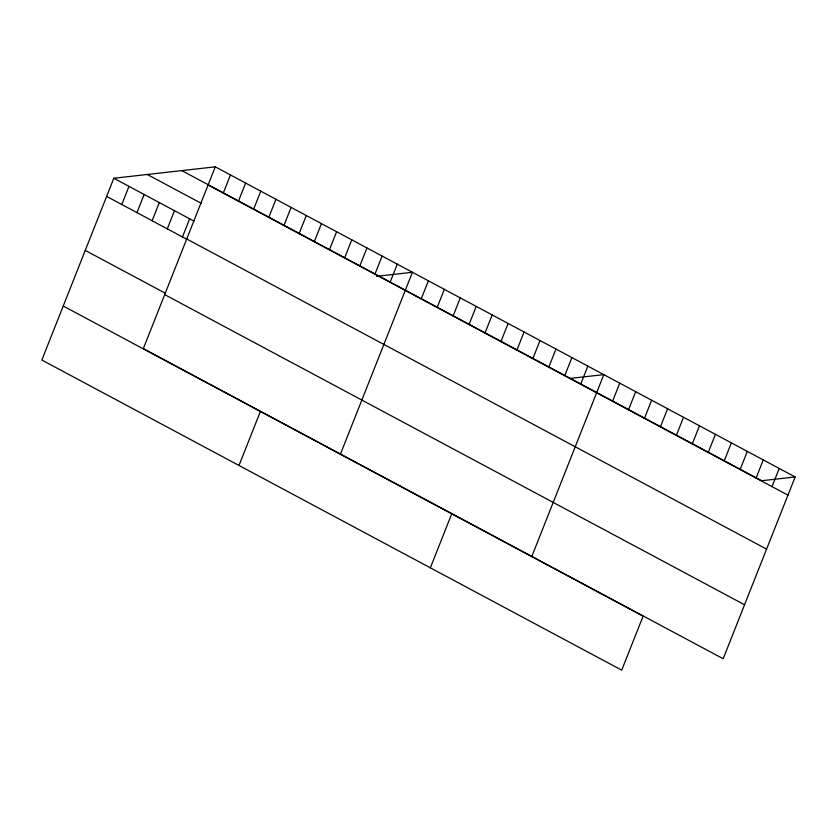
<?xml version="1.0" encoding="UTF-8"?>
<svg xmlns="http://www.w3.org/2000/svg" width="837" height="837" viewBox="0 0 837 837"><rect width="100%" height="100%" fill="white"/><g stroke="black" fill="none" stroke-linecap="round" stroke-linejoin="round"><path stroke-width="1.26" d="M215.287 166.835L143.326 348.61L723.178 658.75L795.15 476.975L215.287 166.835L113.822 178.25L41.85 360.025L621.713 670.165L643.088 616.178L63.225 306.028M121.794 204.521L128.982 186.358M136.965 212.629L144.152 194.466M152.125 220.738L159.312 202.585M167.295 228.846L174.483 210.694M182.456 236.965L189.654 218.802M223.27 193.106L230.457 174.943M238.43 201.215L245.618 183.052M253.601 209.323L260.788 191.171M268.761 217.432L275.959 199.279M283.931 225.551L291.119 207.388M299.091 233.659L306.29 215.496M314.262 241.767L321.45 223.615M239.005 465.477L260.38 411.48M329.422 249.886L336.62 231.723M344.593 257.995L351.781 239.832M359.753 266.103L366.951 247.951M374.924 274.212L382.111 256.059M390.084 282.331L397.282 264.168M340.471 454.062L412.442 272.276L376.493 276.325M421.199 298.966L428.387 280.813M437.144 307.493L444.332 289.34M453.089 316.03L460.277 297.867M469.034 324.557L476.232 306.394M484.989 333.084L492.177 314.921M500.934 341.611L508.122 323.459M430.354 567.821L451.729 513.824M516.879 350.138L524.067 331.986M532.824 358.675L540.011 340.513M548.769 367.202L555.956 349.039M564.713 375.729L571.901 357.566M580.658 384.256L587.846 366.104M531.83 556.406L603.801 374.631L570.311 378.397M612.558 401.321L619.746 383.158M628.503 409.848L635.691 391.685M644.448 418.374L651.636 400.212M660.393 426.901L667.581 408.749M676.338 435.428L683.526 417.276M692.283 443.966L699.47 425.803M708.228 452.493L715.415 434.33M724.172 461.02L731.371 442.857M740.117 469.547L747.315 451.384M756.073 478.073L763.26 459.921M772.017 486.6L779.205 468.448M795.15 476.975L761.66 480.741L181.807 170.602M208.099 184.987L787.962 495.138M147.302 174.483L201.466 203.454M113.822 178.25L193.985 221.125M186.724 238.984L766.587 549.124M106.634 196.402L186.787 239.277M85.248 250.399L165.412 293.274M164.701 294.614L744.553 604.764"/></g></svg>
